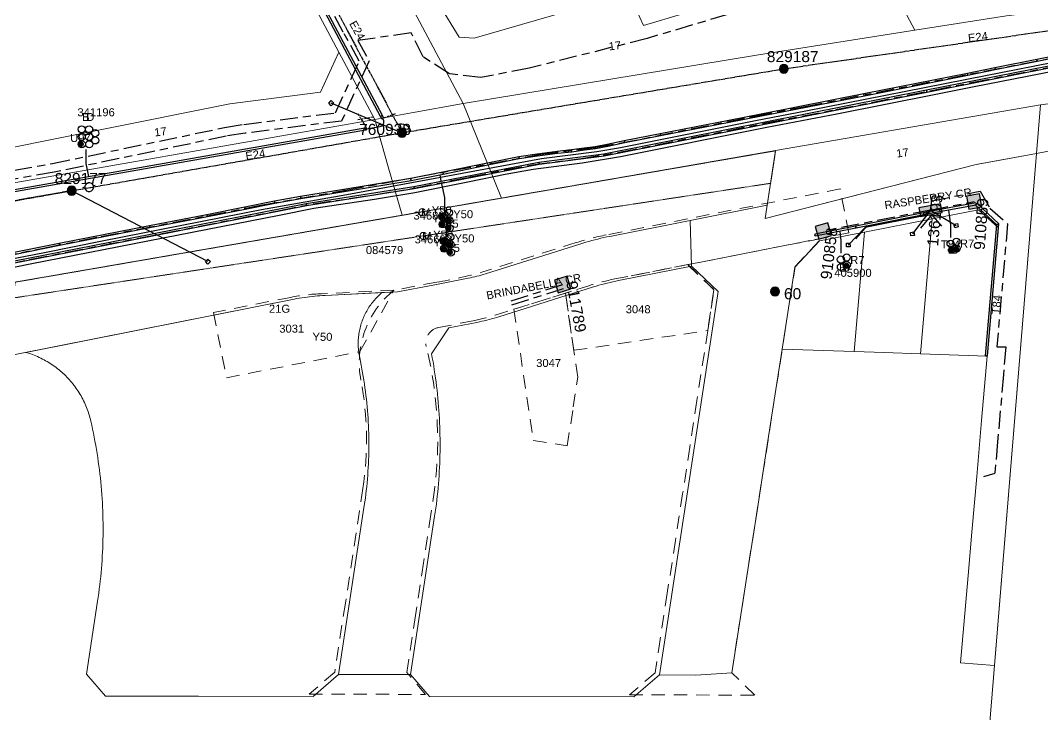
# Model space of a CAD drawing. Header units: metres. Extents: x 303173 to 305738, y 6269065 to 6269981.
# Drawn here: x 303778.2 to 304008.1, y 6269227.8 to 6269384 of the extents above; entities that cross this region are included whole.
import ezdxf
from ezdxf.enums import TextEntityAlignment as Align

# ---------------------------------------------------------------- set-up
doc = ezdxf.new("R2010")
doc.units = ezdxf.units.M
for name, pattern in [('Cable Exist OH', [1, 1, 0]), ('Cable Exist UG', [8.2, 4, -1.2, 1.8, -1.2]), ('Dash', [5, 3, -2]), ('DASHED', [0.75, 0.5, -0.25]), ('HIDDEN', [0.375, 0.25, -0.125]), ('HIDDEN2', [0.1875, 0.125, -0.0625])]:
    doc.linetypes.add(name, pattern=pattern)
for name, color, linetype, lineweight, transparency in [('Cadastre Developer_SP_EXT', 7, 'Continuous', 5, 0.7), ('Cadastre Land Parcels_SP_EXT', 7, 'Continuous', 5, 0.7), ('Cadastre Other Property_SP_EXT', 7, 'HIDDEN', 5, 0.7), ('Cadastre Roads_SP_EXT', 7, 'Continuous', 5, 0.7)]:
    doc.layers.add(name, color=color, linetype=linetype, lineweight=lineweight, transparency=transparency)
for name, color, linetype in [('Duct_SP_EXT', 7, 'Continuous'), ('Equip_SP_LV_EXT', 7, 'Continuous'), ('Mains_HV_EXT', 7, 'Continuous'), ('Mains_LV_EXT', 7, 'Continuous'), ('Mains_LV_SL_EXT', 7, 'Continuous'), ('Mains_SL_EXT', 7, 'Continuous'), ('Mains_TR_EXT', 7, 'Continuous'), ('Services_SP_EXT', 7, 'Continuous'), ('SupportsOH_SP_TR_HV_LV_SL_EXT', 7, 'Continuous'), ('SupportsUG_SP_LV_EXT', 7, 'Continuous'), ('SupportsUG_SP_LV_SL_EXT', 7, 'Continuous'), ('Trench_SP_EXT', 7, 'Continuous')]:
    doc.layers.add(name, color=color, linetype=linetype)
doc.layers.add('Features_HIDE', color=7, linetype='Continuous', plot=False)
doc.layers.add('UNKNOWN_FEATURES', color=7, linetype='DASHED', plot=False)
doc.styles.add('COLUMN_LABEL', font='arial.ttf')
doc.styles.add('iecARIAL', font='arial.ttf', dxfattribs={"height": 2})
doc.styles.add('POLE_LABEL', font='arial.ttf')
doc.styles.get("Standard").update_dxf_attribs({"font": 'arial.ttf'})
doc.linetypes.add('Cable P UG', pattern='A,6,-0.5,["P",Standard,S=1.7,R=0,X=0.5,Y=-1],-2.9', length=9.4)

# ---------------------------------------------------------------- blocks, each defined once
blk = doc.blocks.new('COLUMN_EXT')
blk.add_hatch(color=256).paths.add_polyline_path([(-1.49, 1.48), (-1.49, -1.49), (1.48, -1.49), (1.48, 1.48)])
blk.add_lwpolyline([(-1.49, -1.49), (1.48, -1.49), (1.48, 1.48), (-1.49, 1.48)], close=True)
for tag, height, style, flags, p in [('ASSET_NUM', 2.5, 'COLUMN_LABEL', 8, (2, 2)), ('STRUCTURE_PLANT_NUMBER', 0.2, 'POLE_LABEL', 9, (1.81, 0.03)), ('STREET_CODE', 0.2, 'COLUMN_LABEL', 9, (1.81, -0.2))]:
    blk.add_attdef(tag, text='', height=height, dxfattribs=dict(style=style, flags=flags)).set_placement(p, align=Align.MIDDLE_LEFT)
at = {"flags": 1}
blk.add_attdef('Z', (1.81, -2.35), '', height=0.2, dxfattribs=at)
at = {"flags": 9}
for tag, p in [('COLUMN_TYPE', (1.81, -0.4)), ('OWNED_BY', (1.81, -0.6)), ('STATE', (1.81, -0.8)), ('USAGE', (1.81, -1)), ('STREETNAME', (1.81, -1.6)), ('SUBURB', (1.81, -1.8)), ('LEGEND', (1.81, -1.2)), ('LOCATION', (1.81, -1.4)), ('NOTES', (1.81, -2))]:
    blk.add_attdef(tag, text='', height=0.2, dxfattribs=at).set_placement(p, align=Align.MIDDLE_LEFT)
blk = doc.blocks.new('PILLAR_EXT')
blk.add_hatch(color=256).paths.add_polyline_path([(-2.475, 0.99), (-2.475, -0.99), (2.475, -0.99), (2.475, 0.99)])
blk.add_lwpolyline([(-2.475, -0.99), (2.475, -0.99), (2.475, 0.99), (-2.475, 0.99)], close=True)
at = {"style": 'iecARIAL', "flags": 8}
blk.add_attdef('ASSET_NUM', (1.5, 3.5), '', height=2.5, dxfattribs=at)
for tag, p, flags in [('OWNED_BY', (0, -0.2), 9), ('STATE', (0, -0.4), 9), ('SUPPORT_TYPE', (0, -0.6), 9), ('STREETNAME', (0, -1.8), 9), ('SUBURB', (0, -2), 1), ('USAGE', (0, -0.8), 9), ('LEGEND', (0, -1), 9), ('LOCATION', (0, -1.2), 9), ('NOTES', (0, -1.4), 9), ('PARENT', (0, -1.6), 9)]:
    blk.add_attdef(tag, p, '', height=0.2, dxfattribs=dict(flags=flags))
blk = doc.blocks.new('DUCT_EXT')
blk.add_circle((0, 0.8), 0.8)
at = {"flags": 1}
blk.add_attdef('Z', (0, 0), '', height=0.2, dxfattribs=at)
at = {"flags": 9}
for tag, p in [('DUCT_CODE', (0, 0)), ('XSECT_TYPE', (0, -0.2)), ('STATE', (0, -0.6)), ('FB_REFERENCE', (0, -0.4)), ('NOTES', (0, -0.8))]:
    blk.add_attdef(tag, text='', height=0.2, dxfattribs=at).set_placement(p, align=Align.MIDDLE_LEFT)
blk = doc.blocks.new('LV_OH_LINKS_OPEN_EXT')
for p, q in [((-0.17, 4.97), (-0.17, 5.46)), ((0.17, 4.97), (0.17, 5.46)), ((-0.17, 3), (-0.17, 2.5)), ((0.17, 3), (0.17, 2.5))]:
    blk.add_line(p, q)
blk.add_lwpolyline([(0, 2.99, 1), (0, 4.98, 1)], format="xyb", close=True)
at = {"flags": 9}
for tag, p in [('ACTUAL_STATUS', (0, 0)), ('CONSTRUCTED_VOLTAGE', (0, -0.2)), ('OPERATING_VOLTAGE', (0, -0.6)), ('ORIENTATION', (0, -0.8)), ('OWNED_BY', (0, -1)), ('STATE', (0, -1.2)), ('SWITCH_TYPE', (0, -1.4)), ('NO_PHASES', (0, -0.4)), ('USAGE', (0, -1.6)), ('LEGEND', (0, -1.8)), ('NOTES', (0, -2))]:
    blk.add_attdef(tag, text='', height=0.2, dxfattribs=at).set_placement(p, align=Align.MIDDLE_LEFT)
at = {"flags": 1}
blk.add_attdef('Z', (0, 0), '', height=0.2, dxfattribs=at)
blk = doc.blocks.new('CCP_EXT')
at = {"flags": 9}
blk.add_attdef('NOTES', text='', height=0.2, dxfattribs=at).set_placement((0, -2), align=Align.MIDDLE_LEFT)
blk.add_wipeout([(0, 0.57), (0.57, 0), (0, -0.57), (-0.57, 0)])
blk.add_lwpolyline([(-0.57, 0), (0, 0.57), (0.57, 0), (0, -0.57), (-0.57, 0)])
at = {"flags": 1}
blk.add_attdef('Z', (0, 0), '', height=0.2, dxfattribs=at)
at = {"flags": 9}
for tag, p in [('CCP_TYPE', (0, 0)), ('CONSTRUCTED_VOLTAGE', (0, -0.2)), ('OPERATING_VOLTAGE', (0, -0.6)), ('ORIENTATION', (0, -0.8)), ('OWNED_BY', (0, -1)), ('STATE', (0, -1.8)), ('NO_PHASES', (0, -0.4)), ('USAGE', (0, -1.2)), ('LEGEND', (0, -1.4)), ('LIFE_SUPPORT', (0, -1.6))]:
    blk.add_attdef(tag, text='', height=0.2, dxfattribs=at).set_placement(p, align=Align.MIDDLE_LEFT)
blk = doc.blocks.new('CABLE_LARGE_EXT')
h = blk.add_hatch(color=256)
edge = h.paths.add_edge_path()
edge.add_arc((0, 0.55), 0.55, 0, 360)
blk.add_circle((0, 0.55), 0.55)
at = {"flags": 1}
blk.add_attdef('Z', (0, 0), '', height=0.2, dxfattribs=at)
at = {"flags": 9}
for tag, p in [('COND_CODE', (0, 0)), ('STATE', (0, -0.4)), ('XSECT_SIZE', (0, -0.6)), ('FB_REFERENCE', (0, -0.2)), ('NOTES', (0, -0.8))]:
    blk.add_attdef(tag, text='', height=0.2, dxfattribs=at).set_placement(p, align=Align.MIDDLE_LEFT)
blk = doc.blocks.new('POLE_EXT')
blk.add_hatch(color=256).paths.add_polyline_path([(-1, 0, 1), (1, 0, 1)])
blk.add_lwpolyline([(-1, 0, 1), (1, 0, 1)], format="xyb", close=True)
for tag, height, flags, p in [('pNumber', 2.5, 8, (-17.84, 2.07)), ('OWNED_BY', 0.2, 9, (1.35, -0.4)), ('SPECIAL_USE', 0.2, 9, (1.35, -0.8)), ('STATE', 0.2, 9, (1.35, -1)), ('cLV', 0.2, 9, (1.35, -1.4)), ('hDepth', 0.2, 9, (1.35, -1.6)), ('hDia', 0.2, 9, (1.35, -1.8)), ('cHV', 0.2, 9, (1.35, -2)), ('PARENT', 0.2, 9, (1.35, -0.6)), ('USAGE', 0.2, 9, (1.35, -1.2)), ('LBRACKET', 0.2, 9, (1.35, -2.2)), ('LExisting', 0.2, 9, (1.35, -2.4)), ('cLinedev', 0.2, 9, (1.35, -3.4)), ('pExisting', 0.2, 9, (1.35, -3.8)), ('pFooting', 0.2, 9, (1.35, -4.4)), ('pNew', 0.2, 9, (1.35, -4.6)), ('LANTNUMBER', 0.2, 9, (1.35, -2.6)), ('LOther', 0.2, 9, (1.35, -2.8)), ('LRemove', 0.2, 9, (1.35, -3)), ('LEGEND', 0.2, 9, (1.35, -3.2)), ('LOCATION', 0.2, 9, (1.35, -3.6)), ('PFNUMBER', 0.2, 9, (1.35, -4)), ('NEWPFNUMBER', 0.2, 9, (1.35, -4.2)), ('pRelocate', 0.2, 9, (1.35, -5)), ('pRemove', 0.2, 9, (1.35, -5.2)), ('pReplace', 0.2, 9, (1.35, -5.4)), ('pStay', 0.2, 9, (1.35, -5.6)), ('pType', 0.2, 9, (1.35, -5.8)), ('cspan', 0.2, 9, (1.35, -6)), ('STREETNAME', 0.2, 9, (1.35, -6.2)), ('SUBURB', 0.2, 9, (1.35, -6.4)), ('NOTES', 0.2, 9, (1.35, -6.6)), ('MAINTAINED_BY', 0.2, 9, (1.36, -6.81)), ('OPERATED_BY', 0.2, 9, (1.36, -7.01))]:
    blk.add_attdef(tag, text='', height=height, dxfattribs=dict(flags=flags)).set_placement(p, align=Align.MIDDLE_LEFT)
at = {"style": 'POLE_LABEL'}
for tag, height, flags, p in [('ASSET_NUM', 2.5, 8, (2, 2)), ('STRUCTURE_PLANT_NUMBER', 0.2, 9, (1.35, 0.03)), ('STREET_CODE', 0.2, 9, (1.35, -0.2))]:
    blk.add_attdef(tag, text='', height=height, dxfattribs=dict(at, flags=flags)).set_placement(p, align=Align.MIDDLE_LEFT)
at = {"flags": 1}
blk.add_attdef('Z', (1.35, -7.33), '', height=0.2, dxfattribs=at)

msp = doc.modelspace()

# ---------------------------------------------------------------- linework, layer by layer
at = {"layer": 'Cadastre Developer_SP_EXT', "linetype": 'Dash'}
for points in [[(303952.42, 6269328.59), (303958.35, 6269334.92), (303928.26, 6269329.03), (303934.17, 6269323.37), (303932.76, 6269314.21), (303930.34, 6269298.43), (303928.72, 6269287.96), (303927.11, 6269277.48), (303925.5, 6269267), (303923.67, 6269255.14), (303922.06, 6269244.67), (303920.91, 6269237.18), (303915.15, 6269232.25), (303943.35, 6269232.19), (303938.18, 6269237.24), (303952.42, 6269328.59)], [(303900.75, 6269322.64), (303889.16, 6269319), (303893.52, 6269289.47), (303901.18, 6269288.3), (303902.51, 6269297.02), (303903.54, 6269303.75), (303900.75, 6269322.64)]]:
    msp.add_lwpolyline(points, close=True, dxfattribs=at)
for points in [[(303934.17, 6269323.37), (303928.26, 6269329.03), (303911.88, 6269325.8), (303911.88, 6269325.8, 0.027376), (303906.22, 6269324.35), (303906.22, 6269324.35), (303900.75, 6269322.64), (303902.65, 6269309.76), (303932.76, 6269314.21)], [(303862.19, 6269323.28), (303845.92, 6269322.49), (303845.92, 6269322.49, 0.039357), (303838.98, 6269321.67), (303838.98, 6269321.67), (303821.6, 6269318.24), (303824.5, 6269303.56), (303854.53, 6269309.48)]]:
    msp.add_lwpolyline(points, format="xyb", close=True, dxfattribs=at)
at = {"layer": 'Cadastre Land Parcels_SP_EXT', "linetype": 'Continuous'}
for points in [[(303972.25, 6269395.22), (303969.21, 6269400.96), (303941.51, 6269453.4), (303884.7, 6269560.94), (303797.87, 6269515.45), (303838.04, 6269439.92), (303842.97, 6269430.64), (303851.81, 6269428.6), (303865.26, 6269406.26), (303868, 6269394.7), (303876.85, 6269380.18), (303880.25, 6269379.96), (303915.02, 6269390.13), (303918.33, 6269382.81), (303936.49, 6269388.2), (303972.25, 6269395.22)], [(303825.3, 6269365.23), (303845.66, 6269367.8), (303849.8, 6269376.82), (303757.69, 6269549.63), (303676.48, 6269506.69), (303707.41, 6269448.86), (303755.37, 6269359.17), (303760.47, 6269359.63), (303765.77, 6269353.25), (303825.3, 6269365.23)], [(303999.99, 6269385.01), (304067.38, 6269393.58), (304046.86, 6269432.16), (304035.87, 6269425.97), (304002.4, 6269420.24), (303981.16, 6269404.18), (303969.21, 6269400.96), (303972.25, 6269395.22), (303979.36, 6269381.76), (303999.99, 6269385.01)], [(303876.85, 6269380.18), (303868, 6269394.7), (303865.26, 6269406.26), (303851.81, 6269428.6), (303842.97, 6269430.64), (303877.72, 6269365.3), (303943.75, 6269376.17), (303979.36, 6269381.76), (303972.25, 6269395.22), (303936.49, 6269388.2), (303918.33, 6269382.81), (303915.02, 6269390.13), (303880.25, 6269379.96), (303876.85, 6269380.18)], [(303857.87, 6269361.68), (303849.8, 6269376.82), (303845.66, 6269367.8), (303825.3, 6269365.23), (303765.77, 6269353.25), (303760.47, 6269359.63), (303755.37, 6269359.17), (303760.08, 6269350.37), (303762.95, 6269345.01), (303857.87, 6269361.68)], [(304016.75, 6269356.61), (304036.22, 6269360.14), (304058.53, 6269361.54), (304067.4, 6269363.79), (304067.41, 6269365.79), (304067.47, 6269372.76), (304007.58, 6269364.98), (304006.7, 6269354.05), (304010.97, 6269354.85), (304011.3, 6269352.38), (304017.16, 6269353.64), (304016.75, 6269356.61)], [(303993.18, 6269351.53), (304006.7, 6269354.05), (304007.58, 6269364.98), (303948.03, 6269354.67), (303945.72, 6269339.44), (303993.18, 6269351.53)], [(304067.4, 6269363.79), (304058.53, 6269361.54), (304036.22, 6269360.14), (304016.75, 6269356.61), (304017.16, 6269353.64), (304011.3, 6269352.38), (304010.97, 6269354.85), (304006.7, 6269354.05), (303983.53, 6269071.67), (304064.02, 6269081.76), (304067.4, 6269363.79)], [(303998.12, 6269337.37), (303993.66, 6269341.38), (303983.26, 6269339.34), (303980.64, 6269308.94), (303995.61, 6269308.41), (303998.12, 6269337.37)], [(303983.26, 6269339.34), (303967.99, 6269336.34), (303965.68, 6269309.47), (303972.43, 6269309.23), (303980.64, 6269308.94), (303983.26, 6269339.34)], [(303967.99, 6269336.34), (303957.9, 6269334.36), (303952.37, 6269328.49), (303949.51, 6269310.04), (303965.68, 6269309.47), (303967.99, 6269336.34)], [(303921.9, 6269236.75), (303935.1, 6269322.99), (303929.11, 6269328.71), (303912.72, 6269325.47), (303912.09, 6269325.34), (303911.45, 6269325.2), (303910.82, 6269325.05), (303910.18, 6269324.9), (303909.55, 6269324.74), (303908.92, 6269324.57), (303908.3, 6269324.39), (303907.67, 6269324.21), (303907.05, 6269324.02), (303885.79, 6269317.32), (303885.25, 6269317.15), (303884.7, 6269316.99), (303884.15, 6269316.83), (303883.61, 6269316.69), (303883.05, 6269316.55), (303882.5, 6269316.41), (303881.95, 6269316.28), (303881.39, 6269316.16), (303880.84, 6269316.05), (303874.5, 6269314.79), (303870.64, 6269308.96), (303870.8, 6269308.06), (303870.97, 6269307.16), (303871.12, 6269306.25), (303871.26, 6269305.35), (303871.4, 6269304.44), (303871.53, 6269303.53), (303871.66, 6269302.62), (303871.77, 6269301.71), (303871.88, 6269300.79), (303871.98, 6269299.88), (303872.07, 6269298.97), (303872.15, 6269298.05), (303872.23, 6269297.14), (303872.3, 6269296.22), (303872.36, 6269295.31), (303872.41, 6269294.39), (303872.45, 6269293.47), (303872.49, 6269292.56), (303872.52, 6269291.64), (303872.54, 6269290.72), (303872.56, 6269289.8), (303872.56, 6269288.88), (303872.56, 6269287.97), (303872.55, 6269287.05), (303872.53, 6269286.13), (303872.51, 6269285.21), (303872.47, 6269284.29), (303872.43, 6269283.38), (303872.39, 6269282.46), (303872.33, 6269281.54), (303872.26, 6269280.63), (303872.19, 6269279.71), (303872.11, 6269278.8), (303872.03, 6269277.88), (303871.93, 6269276.97), (303871.83, 6269276.06), (303871.72, 6269275.15), (303871.6, 6269274.24), (303871.47, 6269273.32), (303871.34, 6269272.42), (303865.94, 6269236.83), (303870.19, 6269231.87), (303916.13, 6269231.81), (303921.9, 6269236.75)], [(303849.74, 6269236.85), (303855.5, 6269274.83), (303855.63, 6269275.68), (303855.75, 6269276.53), (303855.85, 6269277.38), (303855.95, 6269278.23), (303856.05, 6269279.08), (303856.13, 6269279.93), (303856.21, 6269280.79), (303856.28, 6269281.64), (303856.34, 6269282.5), (303856.4, 6269283.36), (303856.44, 6269284.21), (303856.48, 6269285.07), (303856.51, 6269285.93), (303856.53, 6269286.78), (303856.54, 6269287.64), (303856.55, 6269288.5), (303856.55, 6269289.36), (303856.53, 6269290.21), (303856.52, 6269291.07), (303856.49, 6269291.93), (303856.46, 6269292.79), (303856.41, 6269293.64), (303856.36, 6269294.5), (303856.3, 6269295.35), (303856.24, 6269296.21), (303856.16, 6269297.06), (303856.08, 6269297.92), (303855.99, 6269298.77), (303855.89, 6269299.62), (303855.79, 6269300.47), (303855.67, 6269301.32), (303855.55, 6269302.17), (303855.42, 6269303.02), (303855.28, 6269303.86), (303855.14, 6269304.71), (303854.98, 6269305.55), (303854.82, 6269306.4), (303854.65, 6269307.24), (303854.48, 6269308.08), (303854.41, 6269308.41), (303854.35, 6269308.74), (303854.29, 6269309.08), (303854.25, 6269309.41), (303854.21, 6269309.75), (303854.18, 6269310.09), (303854.16, 6269310.43), (303854.14, 6269310.77), (303854.14, 6269311.1), (303854.14, 6269311.44), (303854.14, 6269311.78), (303854.16, 6269312.12), (303854.18, 6269312.46), (303854.21, 6269312.8), (303854.25, 6269313.13), (303854.3, 6269313.47), (303854.35, 6269313.81), (303854.42, 6269314.14), (303854.49, 6269314.47), (303854.56, 6269314.8), (303854.65, 6269315.13), (303854.74, 6269315.46), (303854.84, 6269315.78), (303854.94, 6269316.1), (303855.05, 6269316.42), (303855.18, 6269316.74), (303855.3, 6269317.05), (303855.44, 6269317.37), (303855.58, 6269317.67), (303855.73, 6269317.98), (303855.88, 6269318.28), (303856.05, 6269318.58), (303856.22, 6269318.87), (303856.39, 6269319.16), (303856.57, 6269319.45), (303856.76, 6269319.73), (303856.96, 6269320.01), (303857.16, 6269320.28), (303857.37, 6269320.55), (303857.58, 6269320.81), (303857.8, 6269321.07), (303858.02, 6269321.33), (303858.26, 6269321.57), (303858.49, 6269321.82), (303858.73, 6269322.05), (303858.98, 6269322.29), (303859.23, 6269322.51), (303859.49, 6269322.73), (303846.69, 6269322.09), (303846.11, 6269322.07), (303845.53, 6269322.03), (303844.95, 6269321.99), (303844.36, 6269321.94), (303843.78, 6269321.89), (303843.2, 6269321.82), (303842.63, 6269321.75), (303842.05, 6269321.67), (303841.47, 6269321.58), (303840.9, 6269321.49), (303840.32, 6269321.38), (303839.75, 6269321.27), (303779.35, 6269309.3), (303779.74, 6269309.18), (303780.13, 6269309.06), (303780.51, 6269308.93), (303780.9, 6269308.79), (303781.28, 6269308.64), (303781.65, 6269308.49), (303782.02, 6269308.33), (303782.39, 6269308.16), (303782.76, 6269307.98), (303783.12, 6269307.8), (303783.48, 6269307.61), (303783.84, 6269307.42), (303784.19, 6269307.22), (303784.54, 6269307.01), (303784.88, 6269306.79), (303785.22, 6269306.57), (303785.56, 6269306.34), (303785.89, 6269306.1), (303786.22, 6269305.86), (303786.54, 6269305.61), (303786.85, 6269305.36), (303787.16, 6269305.1), (303787.47, 6269304.83), (303787.77, 6269304.56), (303788.07, 6269304.28), (303788.36, 6269303.99), (303788.64, 6269303.7), (303788.92, 6269303.41), (303789.2, 6269303.11), (303789.46, 6269302.8), (303789.72, 6269302.49), (303789.98, 6269302.18), (303790.23, 6269301.86), (303790.47, 6269301.53), (303790.71, 6269301.2), (303790.94, 6269300.87), (303791.16, 6269300.53), (303791.38, 6269300.18), (303791.59, 6269299.84), (303791.79, 6269299.48), (303791.99, 6269299.13), (303792.18, 6269298.77), (303792.36, 6269298.41), (303792.54, 6269298.04), (303792.71, 6269297.67), (303792.87, 6269297.3), (303793.02, 6269296.92), (303793.17, 6269296.54), (303793.31, 6269296.16), (303793.44, 6269295.78), (303793.56, 6269295.39), (303793.68, 6269295), (303793.79, 6269294.61), (303793.89, 6269294.22), (303793.99, 6269293.82), (303794.19, 6269292.92), (303794.39, 6269292.01), (303794.58, 6269291.11), (303794.76, 6269290.2), (303794.93, 6269289.29), (303795.1, 6269288.37), (303795.25, 6269287.46), (303795.4, 6269286.55), (303795.55, 6269285.63), (303795.68, 6269284.71), (303795.81, 6269283.8), (303795.92, 6269282.88), (303796.03, 6269281.96), (303796.14, 6269281.04), (303796.23, 6269280.11), (303796.32, 6269279.19), (303796.4, 6269278.27), (303796.47, 6269277.34), (303796.53, 6269276.42), (303796.59, 6269275.49), (303796.63, 6269274.57), (303796.67, 6269273.64), (303796.7, 6269272.72), (303796.73, 6269271.79), (303796.74, 6269270.86), (303796.75, 6269269.94), (303796.75, 6269269.01), (303796.74, 6269268.08), (303796.72, 6269267.16), (303796.7, 6269266.23), (303796.67, 6269265.3), (303796.63, 6269264.38), (303796.58, 6269263.45), (303796.52, 6269262.53), (303796.46, 6269261.6), (303796.39, 6269260.68), (303796.31, 6269259.75), (303796.22, 6269258.83), (303796.12, 6269257.91), (303796.02, 6269256.99), (303795.91, 6269256.07), (303795.79, 6269255.15), (303795.66, 6269254.23), (303795.53, 6269253.32), (303793.04, 6269236.92), (303797.29, 6269231.97), (303818.22, 6269231.94), (303843.98, 6269231.9), (303849.74, 6269236.85)]]:
    msp.add_lwpolyline(points, close=True, dxfattribs=at)
msp.add_lwpolyline([(303696.78, 6269292.92), (303839.75, 6269321.27), (303840.32, 6269321.38), (303840.9, 6269321.49), (303841.47, 6269321.58), (303842.05, 6269321.67), (303842.63, 6269321.75), (303843.2, 6269321.82), (303843.78, 6269321.89), (303844.36, 6269321.94), (303844.95, 6269321.99), (303845.53, 6269322.03), (303846.11, 6269322.07), (303846.69, 6269322.09), (303862.98, 6269322.91), (303871.03, 6269324.42), (303878.88, 6269325.97), (303879.37, 6269326.07), (303879.86, 6269326.18), (303880.35, 6269326.29), (303880.83, 6269326.41), (303881.32, 6269326.54), (303881.8, 6269326.68), (303882.28, 6269326.82), (303882.76, 6269326.96), (303904.03, 6269333.66), (303904.69, 6269333.87), (303905.36, 6269334.07), (303906.03, 6269334.26), (303906.7, 6269334.44), (303907.37, 6269334.62), (303908.05, 6269334.79), (303908.72, 6269334.95), (303909.4, 6269335.1), (303910.08, 6269335.25), (303910.76, 6269335.39), (303946.17, 6269342.4), (303948.03, 6269354.67), (303886.34, 6269344.01), (303864.03, 6269340.15), (303776.98, 6269325.11)], dxfattribs=at)
at = {"layer": 'Cadastre Roads_SP_EXT', "linetype": 'Continuous'}
for points in [[(303948.03, 6269354.67), (304007.58, 6269364.98), (304067.47, 6269372.76), (304128.89, 6269380.72), (304182.19, 6269387.62), (304178.04, 6269397.08), (304173.63, 6269407.13), (304067.38, 6269393.58), (303999.99, 6269385.01), (303979.36, 6269381.76), (303943.75, 6269376.17), (303877.72, 6269365.3), (303881.92, 6269354.94), (303886.34, 6269344.01), (303948.03, 6269354.67)], [(303871.34, 6269272.42), (303871.47, 6269273.32), (303871.6, 6269274.24), (303871.72, 6269275.15), (303871.83, 6269276.06), (303871.93, 6269276.97), (303872.03, 6269277.88), (303872.11, 6269278.8), (303872.19, 6269279.71), (303872.26, 6269280.63), (303872.33, 6269281.54), (303872.39, 6269282.46), (303872.43, 6269283.38), (303872.47, 6269284.29), (303872.51, 6269285.21), (303872.53, 6269286.13), (303872.55, 6269287.05), (303872.56, 6269287.97), (303872.56, 6269288.88), (303872.56, 6269289.8), (303872.54, 6269290.72), (303872.52, 6269291.64), (303872.49, 6269292.56), (303872.45, 6269293.47), (303872.41, 6269294.39), (303872.36, 6269295.31), (303872.3, 6269296.22), (303872.23, 6269297.14), (303872.15, 6269298.05), (303872.07, 6269298.97), (303871.98, 6269299.88), (303871.88, 6269300.79), (303871.77, 6269301.71), (303871.66, 6269302.62), (303871.53, 6269303.53), (303871.4, 6269304.44), (303871.26, 6269305.35), (303871.12, 6269306.25), (303870.97, 6269307.16), (303870.8, 6269308.06), (303870.64, 6269308.96), (303874.5, 6269314.79), (303880.84, 6269316.05), (303881.39, 6269316.16), (303881.95, 6269316.28), (303882.5, 6269316.41), (303883.05, 6269316.55), (303883.61, 6269316.69), (303884.15, 6269316.83), (303884.7, 6269316.99), (303885.25, 6269317.15), (303885.79, 6269317.32), (303907.05, 6269324.02), (303907.67, 6269324.21), (303908.3, 6269324.39), (303908.92, 6269324.57), (303909.55, 6269324.74), (303910.18, 6269324.9), (303910.82, 6269325.05), (303911.45, 6269325.2), (303912.09, 6269325.34), (303912.72, 6269325.47), (303929.11, 6269328.71), (303928.81, 6269338.96), (303910.76, 6269335.39), (303910.08, 6269335.25), (303909.4, 6269335.1), (303908.72, 6269334.95), (303908.05, 6269334.79), (303907.37, 6269334.62), (303906.7, 6269334.44), (303906.03, 6269334.26), (303905.36, 6269334.07), (303904.69, 6269333.87), (303904.03, 6269333.66), (303882.76, 6269326.96), (303882.28, 6269326.82), (303881.8, 6269326.68), (303881.32, 6269326.54), (303880.83, 6269326.41), (303880.35, 6269326.29), (303879.86, 6269326.18), (303879.37, 6269326.07), (303878.88, 6269325.97), (303871.03, 6269324.42), (303862.98, 6269322.91), (303859.49, 6269322.73), (303859.23, 6269322.51), (303858.98, 6269322.29), (303858.73, 6269322.05), (303858.49, 6269321.82), (303858.26, 6269321.57), (303858.02, 6269321.33), (303857.8, 6269321.07), (303857.58, 6269320.81), (303857.37, 6269320.55), (303857.16, 6269320.28), (303856.96, 6269320.01), (303856.76, 6269319.73), (303856.57, 6269319.45), (303856.39, 6269319.16), (303856.22, 6269318.87), (303856.05, 6269318.58), (303855.88, 6269318.28), (303855.73, 6269317.98), (303855.58, 6269317.67), (303855.44, 6269317.37), (303855.3, 6269317.05), (303855.18, 6269316.74), (303855.05, 6269316.42), (303854.94, 6269316.1), (303854.84, 6269315.78), (303854.74, 6269315.46), (303854.65, 6269315.13), (303854.56, 6269314.8), (303854.49, 6269314.47), (303854.42, 6269314.14), (303854.35, 6269313.81), (303854.3, 6269313.47), (303854.25, 6269313.13), (303854.21, 6269312.8), (303854.18, 6269312.46), (303854.16, 6269312.12), (303854.14, 6269311.78), (303854.14, 6269311.44), (303854.14, 6269311.1), (303854.14, 6269310.77), (303854.16, 6269310.43), (303854.18, 6269310.09), (303854.21, 6269309.75), (303854.25, 6269309.41), (303854.29, 6269309.08), (303854.35, 6269308.74), (303854.41, 6269308.41), (303854.48, 6269308.08), (303854.65, 6269307.24), (303854.82, 6269306.4), (303854.98, 6269305.55), (303855.14, 6269304.71), (303855.28, 6269303.86), (303855.42, 6269303.02), (303855.55, 6269302.17), (303855.67, 6269301.32), (303855.79, 6269300.47), (303855.89, 6269299.62), (303855.99, 6269298.77), (303856.08, 6269297.92), (303856.16, 6269297.06), (303856.24, 6269296.21), (303856.3, 6269295.35), (303856.36, 6269294.5), (303856.41, 6269293.64), (303856.46, 6269292.79), (303856.49, 6269291.93), (303856.52, 6269291.07), (303856.53, 6269290.21), (303856.55, 6269289.36), (303856.55, 6269288.5), (303856.54, 6269287.64), (303856.53, 6269286.78), (303856.51, 6269285.93), (303856.48, 6269285.07), (303856.44, 6269284.21), (303856.4, 6269283.36), (303856.34, 6269282.5), (303856.28, 6269281.64), (303856.21, 6269280.79), (303856.13, 6269279.93), (303856.05, 6269279.08), (303855.95, 6269278.23), (303855.85, 6269277.38), (303855.75, 6269276.53), (303855.63, 6269275.68), (303855.5, 6269274.83), (303849.74, 6269236.85), (303865.94, 6269236.83), (303871.34, 6269272.42)]]:
    msp.add_lwpolyline(points, close=True, dxfattribs=at)
at = {"layer": 'Duct_SP_EXT'}
for p, q in [((304017.68, 6269377.33), (304006.77, 6269375.2)), ((304017.77, 6269376.86), (304006.86, 6269374.73)), ((304014.31, 6269374.67), (303981.97, 6269368.26)), ((304006.77, 6269375.2), (303997.34, 6269373.29)), ((304006.86, 6269374.73), (303997.44, 6269372.82)), ((304006.77, 6269375.2), (304006.81, 6269374.97)), ((304006.86, 6269374.73), (304006.81, 6269374.97)), ((303991.18, 6269372.05), (303968.28, 6269367.51)), ((304014.4, 6269374.2), (303982.06, 6269367.79)), ((303997.34, 6269373.29), (303991.18, 6269372.05)), ((303991.18, 6269372.05), (303991.22, 6269371.81)), ((303997.44, 6269372.82), (303991.27, 6269371.58)), ((303997.34, 6269373.29), (303997.39, 6269373.05)), ((303997.44, 6269372.82), (303997.39, 6269373.05)), ((303991.27, 6269371.58), (303968.37, 6269367.04)), ((303991.27, 6269371.58), (303991.22, 6269371.81)), ((303981.97, 6269368.26), (303909.39, 6269353.91)), ((303982.06, 6269367.79), (303909.47, 6269353.44)), ((303968.28, 6269367.51), (303944.75, 6269362.91)), ((303968.28, 6269367.51), (303968.32, 6269367.28)), ((303981.97, 6269368.26), (303982.01, 6269368.02)), ((303982.06, 6269367.79), (303982.01, 6269368.02)), ((303968.37, 6269367.04), (303944.85, 6269362.44)), ((303968.37, 6269367.04), (303968.32, 6269367.28)), ((303944.75, 6269362.91), (303937.53, 6269361.49)), ((303944.75, 6269362.91), (303944.8, 6269362.67)), ((303859.16, 6269362.38), (303859.37, 6269362.48)), ((303859.16, 6269362.37), (303859.37, 6269362.48)), ((303859.42, 6269361.84), (303859.16, 6269362.38)), ((303859.16, 6269362.38), (303859.16, 6269362.37)), ((303859.59, 6269362.59), (303859.37, 6269362.48)), ((303859.59, 6269362.59), (303859.37, 6269362.48)), ((303859.42, 6269361.84), (303859.64, 6269361.94)), ((303859.85, 6269362.05), (303859.59, 6269362.59)), ((303859.59, 6269362.59), (303859.59, 6269362.59)), ((303859.85, 6269362.05), (303859.64, 6269361.94)), ((303937.53, 6269361.49), (303922.08, 6269358.45)), ((303937.62, 6269361.02), (303922.17, 6269357.97)), ((303937.53, 6269361.49), (303937.57, 6269361.26)), ((303937.62, 6269361.02), (303937.57, 6269361.26)), ((303944.85, 6269362.44), (303937.62, 6269361.02)), ((303944.85, 6269362.44), (303944.8, 6269362.67)), ((303763.2, 6269343.57), (303855.66, 6269359.81)), ((303763.28, 6269343.1), (303855.75, 6269359.34)), ((303855.66, 6269359.81), (303855.91, 6269359.86)), ((303855.66, 6269359.81), (303855.71, 6269359.58)), ((303855.75, 6269359.34), (303855.71, 6269359.58)), ((303855.75, 6269359.34), (303856, 6269359.39)), ((303855.91, 6269359.86), (303855.95, 6269359.63)), ((303856, 6269359.39), (303855.95, 6269359.63)), ((303922.08, 6269358.45), (303914, 6269356.89)), ((303922.08, 6269358.45), (303922.13, 6269358.21)), ((303922.17, 6269357.97), (303922.13, 6269358.21)), ((303910.18, 6269356.04), (303907.43, 6269355.54)), ((303914, 6269356.89), (303910.18, 6269356.04)), ((303910.18, 6269356.04), (303910.22, 6269355.8)), ((303914.1, 6269356.42), (303910.27, 6269355.57)), ((303914, 6269356.89), (303914.05, 6269356.65)), ((303914.1, 6269356.42), (303914.05, 6269356.65)), ((303922.17, 6269357.97), (303914.1, 6269356.42)), ((303894.39, 6269353.91), (303890.27, 6269353.27)), ((303898.93, 6269354.48), (303894.39, 6269353.91)), ((303894.39, 6269353.91), (303894.42, 6269353.68)), ((303894.46, 6269353.44), (303894.42, 6269353.68)), ((303898.99, 6269354), (303894.46, 6269353.44)), ((303909.39, 6269353.91), (303894.79, 6269352)), ((303902.12, 6269354.83), (303898.93, 6269354.48)), ((303898.93, 6269354.48), (303898.96, 6269354.24)), ((303898.99, 6269354), (303898.96, 6269354.24)), ((303902.18, 6269354.36), (303898.99, 6269354)), ((303904.95, 6269355.26), (303902.12, 6269354.83)), ((303902.12, 6269354.83), (303902.15, 6269354.6)), ((303902.18, 6269354.36), (303902.15, 6269354.6)), ((303905.01, 6269354.78), (303902.18, 6269354.36)), ((303907.43, 6269355.54), (303904.95, 6269355.26)), ((303904.95, 6269355.26), (303904.98, 6269355.02)), ((303905.01, 6269354.78), (303904.98, 6269355.02)), ((303907.5, 6269355.07), (303905.01, 6269354.78)), ((303907.43, 6269355.54), (303907.46, 6269355.3)), ((303907.5, 6269355.07), (303907.46, 6269355.3)), ((303910.27, 6269355.57), (303907.5, 6269355.07)), ((303909.39, 6269353.91), (303909.43, 6269353.68)), ((303909.47, 6269353.44), (303909.43, 6269353.68)), ((303910.27, 6269355.57), (303910.22, 6269355.8)), ((303894.79, 6269352), (303866.66, 6269346.54)), ((303894.87, 6269351.53), (303866.74, 6269346.07)), ((303883.96, 6269352), (303873.19, 6269349.8)), ((303884.06, 6269351.53), (303873.29, 6269349.33)), ((303890.27, 6269353.27), (303883.96, 6269352)), ((303883.96, 6269352), (303884.01, 6269351.76)), ((303884.06, 6269351.53), (303884.01, 6269351.76)), ((303890.36, 6269352.8), (303884.06, 6269351.53)), ((303890.27, 6269353.27), (303890.31, 6269353.04)), ((303890.36, 6269352.8), (303890.31, 6269353.04)), ((303894.46, 6269353.44), (303890.36, 6269352.8)), ((303894.79, 6269352), (303894.83, 6269351.76)), ((303894.87, 6269351.53), (303894.83, 6269351.76)), ((303909.47, 6269353.44), (303894.87, 6269351.53)), ((303873.19, 6269349.8), (303865.97, 6269348.38)), ((303873.29, 6269349.33), (303866.05, 6269347.91)), ((303873.19, 6269349.8), (303873.24, 6269349.57)), ((303873.29, 6269349.33), (303873.24, 6269349.57)), ((303865.97, 6269348.38), (303850.88, 6269345.91)), ((303866.05, 6269347.91), (303850.96, 6269345.43)), ((303865.97, 6269348.38), (303866.01, 6269348.15)), ((303866.05, 6269347.91), (303866.01, 6269348.15)), ((303841.17, 6269344.35), (303835.29, 6269343.28)), ((303850.88, 6269345.91), (303841.17, 6269344.35)), ((303841.17, 6269344.35), (303841.21, 6269344.11)), ((303850.96, 6269345.43), (303841.25, 6269343.87)), ((303866.66, 6269346.54), (303842.43, 6269342.72)), ((303866.74, 6269346.07), (303842.51, 6269342.24)), ((303850.88, 6269345.91), (303850.92, 6269345.67)), ((303850.96, 6269345.43), (303850.92, 6269345.67)), ((303866.66, 6269346.54), (303866.7, 6269346.31)), ((303866.74, 6269346.07), (303866.7, 6269346.31)), ((303842.43, 6269342.72), (303798.28, 6269334)), ((303842.51, 6269342.24), (303798.38, 6269333.53)), ((303835.29, 6269343.28), (303828.63, 6269341.94)), ((303835.38, 6269342.81), (303828.72, 6269341.47)), ((303835.29, 6269343.28), (303835.33, 6269343.05)), ((303835.38, 6269342.81), (303835.33, 6269343.05)), ((303841.25, 6269343.87), (303835.38, 6269342.81)), ((303841.25, 6269343.87), (303841.21, 6269344.11)), ((303842.43, 6269342.72), (303842.47, 6269342.48)), ((303842.51, 6269342.24), (303842.47, 6269342.48)), ((303993.06, 6269342.91), (303981.9, 6269340.82)), ((303993.15, 6269342.44), (303981.99, 6269340.35)), ((303992.95, 6269342.5), (303993.11, 6269342.67)), ((303997.78, 6269338.02), (303992.95, 6269342.5)), ((303993.06, 6269342.91), (303993.11, 6269342.67)), ((303993.27, 6269342.85), (303993.11, 6269342.67)), ((303993.15, 6269342.44), (303993.11, 6269342.67)), ((303998.28, 6269338.21), (303993.27, 6269342.85)), ((303820.12, 6269340.24), (303807.16, 6269337.76)), ((303820.22, 6269339.77), (303807.25, 6269337.29)), ((303828.63, 6269341.94), (303820.12, 6269340.24)), ((303820.12, 6269340.24), (303820.17, 6269340)), ((303820.22, 6269339.77), (303820.17, 6269340)), ((303828.72, 6269341.47), (303820.22, 6269339.77)), ((303828.63, 6269341.94), (303828.67, 6269341.7)), ((303828.72, 6269341.47), (303828.67, 6269341.7)), ((303981.89, 6269340.82), (303981.29, 6269340.69)), ((303981.29, 6269340.69), (303981.34, 6269340.46)), ((303981.39, 6269340.22), (303981.34, 6269340.46)), ((303981.99, 6269340.35), (303981.39, 6269340.22)), ((303981.89, 6269340.82), (303981.94, 6269340.59)), ((303981.9, 6269340.82), (303981.94, 6269340.59)), ((303981.99, 6269340.35), (303981.94, 6269340.59)), ((303981.99, 6269340.35), (303981.94, 6269340.59)), ((303807.16, 6269337.76), (303786.89, 6269333.79)), ((303807.16, 6269337.76), (303807.2, 6269337.52)), ((303807.25, 6269337.29), (303807.2, 6269337.52)), ((303966.02, 6269337.69), (303956.85, 6269335.89)), ((303966.07, 6269337.7), (303966.02, 6269337.69)), ((303966.02, 6269337.69), (303966.07, 6269337.46)), ((303966.07, 6269337.7), (303966.11, 6269337.47)), ((303966.07, 6269337.7), (303966.11, 6269337.47)), ((303966.11, 6269337.22), (303966.07, 6269337.46)), ((303966.16, 6269337.23), (303966.11, 6269337.47)), ((303966.16, 6269337.23), (303966.11, 6269337.47)), ((303995.21, 6269308.52), (303997.78, 6269338.02)), ((303995.69, 6269308.48), (303998.28, 6269338.21)), ((303997.78, 6269338.02), (303998.03, 6269338.11)), ((303998.28, 6269338.21), (303998.03, 6269338.11)), ((303807.25, 6269337.29), (303786.99, 6269333.32)), ((303956.85, 6269335.89), (303956.89, 6269335.65)), ((303956.94, 6269335.42), (303956.89, 6269335.65)), ((303966.11, 6269337.22), (303956.94, 6269335.42)), ((303966.16, 6269337.23), (303966.11, 6269337.22)), ((303786.89, 6269333.79), (303746.93, 6269325.78)), ((303786.99, 6269333.32), (303747.03, 6269325.31)), ((303798.28, 6269334), (303765.55, 6269327.62)), ((303798.38, 6269333.53), (303765.64, 6269327.15)), ((303786.89, 6269333.79), (303786.94, 6269333.55)), ((303786.99, 6269333.32), (303786.94, 6269333.55)), ((303798.28, 6269334), (303798.33, 6269333.77)), ((303798.38, 6269333.53), (303798.33, 6269333.77)), ((303995.21, 6269308.52), (303995.45, 6269308.5)), ((303995.69, 6269308.48), (303995.45, 6269308.5))]:
    msp.add_line(p, q, dxfattribs=at)
for points in [[(303792.86, 6269354.91), (303792.86, 6269351.76), (303793.46, 6269348.88)], [(303872.8, 6269347.85), (303872.55, 6269349.14)], [(303873.63, 6269340.87), (303873.63, 6269344.16), (303872.95, 6269347.24)], [(303987.46, 6269335.16), (303987.46, 6269338.02), (303987.02, 6269341.25)], [(303874.01, 6269335.25), (303874.01, 6269336.62)], [(303962.78, 6269331.61), (303962.78, 6269334.46), (303962.53, 6269336.46)]]:
    msp.add_lwpolyline(points, dxfattribs=at)
at = {"layer": 'Mains_LV_EXT', "linetype": 'Cable Exist OH'}
for points in [[(303949.89, 6269373.09), (304039.47, 6269386.01)], [(303864, 6269358.71), (303949.89, 6269373.09)], [(303789.7, 6269345.66), (303864, 6269358.71)], [(303789.7, 6269345.66), (303708.69, 6269331.44)]]:
    msp.add_lwpolyline(points, dxfattribs=at)
at = {"layer": 'Mains_LV_EXT', "linetype": 'Continuous'}
msp.add_lwpolyline([(303865.97, 6269359.04, 0.455188), (303863.06, 6269360.47)], format="xyb", dxfattribs=at)
at = {"layer": 'Mains_LV_SL_EXT', "linetype": 'Cable Exist UG'}
for points in [[(303982.88, 6269341.3), (303992.69, 6269343.23)], [(303888.56, 6269320.9), (303900.15, 6269324.55)]]:
    msp.add_lwpolyline(points, dxfattribs=at)
at = {"layer": 'Mains_SL_EXT', "linetype": 'Cable Exist OH'}
for points in [[(303864, 6269358.71), (303949.89, 6269373.09), (304039.47, 6269386.01)], [(303708.69, 6269331.44), (303789.7, 6269345.66), (303864, 6269358.71)]]:
    msp.add_lwpolyline(points, dxfattribs=at)
at = {"layer": 'Trench_SP_EXT', "linetype": 'Cable Exist UG'}
msp.add_lwpolyline([(303855.97, 6269359.59), (303859.11, 6269360.14), (303859.11, 6269360.14, 0.511025), (303859.82, 6269361.61), (303859.82, 6269361.61), (303859.64, 6269361.94)], format="xyb", dxfattribs=at)
msp.add_lwpolyline([(303888.72, 6269320), (303900.31, 6269323.64)], dxfattribs=at)
at = {"layer": 'UNKNOWN_FEATURES'}
for points in [[(303854.02, 6269362.97), (303855.93, 6269359.89), (303856.01, 6269359.31)], [(303859.92, 6269362.06), (303862.61, 6269363.05)], [(303854.06, 6269361.68), (303857.5, 6269362.25)]]:
    msp.add_lwpolyline(points, dxfattribs=at)

# ---------------------------------------------------------------- block references
at = {"layer": 'Duct_SP_EXT'}
for name, p, rotation in [('DUCT_EXT', (303791.15, 6269359.47), 270.0475878479008), ('DUCT_EXT', (303791.15, 6269357.78), 270.0475878479008), ('DUCT_EXT', (303792.81, 6269357.78), 270.0475878479008), ('DUCT_EXT', (303792.81, 6269359.46), 270.0475878479008), ('DUCT_EXT', (303794.2, 6269358.61), 270.0475878479008), ('DUCT_EXT', (303791.17, 6269356.11), 270.0475878479008), ('CABLE_LARGE_EXT', (303791.17, 6269356.11), 269.9673900137666), ('DUCT_EXT', (303792.85, 6269356.11), 270.0475878479008), ('DUCT_EXT', (303794.19, 6269356.98), 270.0475878479008), ('DUCT_EXT', (303872.26, 6269339.79), 269.9999999999998), ('DUCT_EXT', (303873.77, 6269340.72), 269.9999999999998), ('DUCT_EXT', (303873.8, 6269339.01), 269.9999999999998), ('DUCT_EXT', (303872.37, 6269338.09), 269.9999999999998), ('DUCT_EXT', (303873.89, 6269337.22), 269.9999999999998), ('DUCT_EXT', (303874.08, 6269335.27), 269.9999999999998), ('DUCT_EXT', (303872.57, 6269334.34), 269.9999999999998), ('DUCT_EXT', (303872.67, 6269332.64), 269.9999999999998), ('DUCT_EXT', (303874.11, 6269333.56), 269.9999999999998), ('DUCT_EXT', (303874.2, 6269331.77), 269.9999999999998)]:
    msp.add_blockref(name, p, dxfattribs=dict(at, rotation=rotation))
for name, p in [('CABLE_LARGE_EXT', (303872.95, 6269339.19)), ('CABLE_LARGE_EXT', (303873.08, 6269337.5)), ('CABLE_LARGE_EXT', (303874.41, 6269336.72)), ('CABLE_LARGE_EXT', (303874.48, 6269338.42)), ('CABLE_LARGE_EXT', (303873.25, 6269333.73)), ('CABLE_LARGE_EXT', (303873.39, 6269332.05)), ('CABLE_LARGE_EXT', (303874.78, 6269332.96)), ('DUCT_EXT', (303987.39, 6269332.93)), ('DUCT_EXT', (303988.7, 6269333.37)), ('DUCT_EXT', (303988.73, 6269331.86)), ('CABLE_LARGE_EXT', (303988.65, 6269331.94)), ('CABLE_LARGE_EXT', (303874.72, 6269331.26)), ('DUCT_EXT', (303962.71, 6269329.38)), ('DUCT_EXT', (303964.02, 6269329.84)), ('CABLE_LARGE_EXT', (303987.44, 6269331.74)), ('DUCT_EXT', (303962.72, 6269327.69)), ('DUCT_EXT', (303964.04, 6269328.15)), ('CABLE_LARGE_EXT', (303963.96, 6269328.23))]:
    msp.add_blockref(name, p, dxfattribs=at)
at = {"layer": 'Equip_SP_LV_EXT', "rotation": 281.7597073651037}
msp.add_blockref('LV_OH_LINKS_OPEN_EXT', (303789.7, 6269345.66), dxfattribs=at)
at = {"layer": 'SupportsOH_SP_TR_HV_LV_SL_EXT'}
ref = msp.add_blockref('POLE_EXT', (303949.88, 6269373.09), dxfattribs=at)
ref.add_attrib('ASSET_NUM', '829187', dxfattribs={"layer": '0', "height": 2.5, "rotation": 0.0505, "style": 'POLE_LABEL'}).set_placement((303951.88, 6269373.84), align=Align.BOTTOM_CENTER)
ref = msp.add_blockref('POLE_EXT', (303864, 6269358.7), dxfattribs=at)
ref.add_attrib('ASSET_NUM', '760938', dxfattribs={"layer": '0', "height": 2.5, "rotation": 359.9962, "style": 'POLE_LABEL'}).set_placement((303866, 6269359.45), align=Align.MIDDLE_RIGHT)
ref = msp.add_blockref('POLE_EXT', (303789.7, 6269345.66), dxfattribs=at)
ref.add_attrib('ASSET_NUM', '829177', dxfattribs={"layer": '0', "height": 2.5, "style": 'POLE_LABEL'}).set_placement((303791.7, 6269346.41), align=Align.BOTTOM_CENTER)
ref = msp.add_blockref('POLE_EXT', (303947.91, 6269322.99), dxfattribs=at)
ref.add_attrib('ASSET_NUM', '60', dxfattribs={"layer": '0', "height": 2.5, "style": 'POLE_LABEL'}).set_placement((303949.91, 6269323.74), align=Align.TOP_LEFT)
at = {"layer": 'SupportsUG_SP_LV_EXT'}
ref = msp.add_blockref('PILLAR_EXT', (303982.88, 6269341.3), dxfattribs=dict(at, rotation=190.701213170309))
ref.add_attrib('ASSET_NUM', '136193', dxfattribs={"layer": '0', "height": 2.5, "rotation": 84.8163, "style": 'iecARIAL'}).set_placement((303984.38, 6269344.8), align=Align.MIDDLE_RIGHT)
at = {"layer": 'SupportsUG_SP_LV_SL_EXT'}
ref = msp.add_blockref('COLUMN_EXT', (303992.69, 6269343.23), dxfattribs=dict(at, rotation=191.1117841213701))
ref.add_attrib('ASSET_NUM', '910859', dxfattribs={"layer": '0', "height": 2.5, "rotation": 85.6656, "style": 'COLUMN_LABEL'}).set_placement((303994.69, 6269343.98), align=Align.MIDDLE_RIGHT)
ref = msp.add_blockref('COLUMN_EXT', (303958.76, 6269336.57), dxfattribs=dict(at, rotation=195.8894594539773))
ref.add_attrib('ASSET_NUM', '910858', dxfattribs={"layer": '0', "height": 2.5, "rotation": 83.0796, "style": 'COLUMN_LABEL'}).set_placement((303960.76, 6269337.32), align=Align.MIDDLE_RIGHT)
ref = msp.add_blockref('COLUMN_EXT', (303900.15, 6269324.55), dxfattribs=dict(at, rotation=196.5817012050013))
ref.add_attrib('ASSET_NUM', '911789', dxfattribs={"layer": '0', "height": 2.5, "rotation": 280.4497, "style": 'COLUMN_LABEL'}).set_placement((303902.15, 6269325.3), align=Align.MIDDLE_LEFT)

# ---------------------------------------------------------------- texts
at = {"layer": 'Cadastre Developer_SP_EXT'}
for s, p in [('3048', (303914.32, 6269318.1)), ('3031', (303836.4, 6269313.73)), ('3047', (303894.18, 6269306.01))]:
    msp.add_text(s, height=1.8, dxfattribs=at).set_placement(p)
at = {"layer": 'Cadastre Land Parcels_SP_EXT'}
for rotation, p in [(6.8392, (303910.6, 6269377.21)), (7.3609, (303808.39, 6269357.85)), (7.3445, (303975.29, 6269353.11))]:
    msp.add_text('17', height=1.8, rotation=rotation, dxfattribs=at).set_placement(p)
at = {"layer": 'Cadastre Other Property_SP_EXT'}
msp.add_text('084579', height=1.8, dxfattribs=at).set_placement((303855.87, 6269331.41))
at = {"layer": 'Cadastre Roads_SP_EXT'}
for s, rotation, p in [('RASPBERRY CR', 8.7462, (303972.67, 6269341.49)), ('BRINDABELLA CR', 10.9265, (303883.16, 6269321.18))]:
    msp.add_text(s, height=1.8, rotation=rotation, dxfattribs=at).set_placement(p)
at = {"layer": 'Duct_SP_EXT'}
for s, p in [('341196', (303790.99, 6269362.41)), ('B', (303792.03, 6269361.36)), ('D', (303792.97, 6269361.34)), ('U97', (303789.35, 6269356.62)), ('Y50', (303870.69, 6269340.36)), ('346831', (303866.58, 6269339.17)), ('C', (303867.57, 6269339.91)), ('M', (303868.28, 6269339.91)), ('Y50', (303870.78, 6269338.58)), ('Y50', (303875.51, 6269339.48)), ('Z45', (303872.4, 6269337.36)), ('346690', (303866.83, 6269333.83)), ('C', (303867.83, 6269334.58)), ('M', (303868.53, 6269334.58)), ('Y50', (303871, 6269334.91)), ('Y50', (303875.81, 6269334.03)), ('Y50', (303871.09, 6269333.13)), ('Z45', (303872.7, 6269331.91)), ('T84', (303985.21, 6269332.7)), ('B', (303986.77, 6269331.48)), ('D', (303987.54, 6269331.5)), ('R7', (303989.5, 6269332.88)), ('R7', (303964.82, 6269329.17)), ('B', (303962.3, 6269327.42)), ('D', (303963.04, 6269327.46)), ('405900', (303961.24, 6269326.29))]:
    msp.add_text(s, height=1.8, dxfattribs=at).set_placement(p)
at = {"layer": 'Features_HIDE'}
for s, rotation, p in [('E24', 299.293, (303852.06, 6269383.25)), ('E24', 7.0982, (303991.43, 6269379.08)), ('E24', 8.8531, (303828.94, 6269352.55)), ('T84', 85.0717, (303998.44, 6269317.8))]:
    msp.add_text(s, height=1.8, rotation=rotation, dxfattribs=at).set_placement(p)
at = {"layer": 'Mains_TR_EXT'}
msp.add_text('21G', height=1.8, dxfattribs=at).set_placement((303834.07, 6269318.21))
msp.add_text('Y50', height=1.8, rotation=0.0412, dxfattribs=at).set_placement((303843.87, 6269311.89))

# ---------------------------------------------------------------- next in the draw order: block references
at = {"layer": 'Services_SP_EXT'}
for p in [(303848.09, 6269365.35), (303820.33, 6269329.7)]:
    msp.add_blockref('CCP_EXT', p, dxfattribs=at)
for p, rotation in [((303988.63, 6269337.81), 148.7012133066402), ((303978.8, 6269335.95), 52.70121313360703), ((303964.36, 6269333.43), 45.93478622918364)]:
    msp.add_blockref('CCP_EXT', p, dxfattribs=dict(at, rotation=rotation))

# ---------------------------------------------------------------- next in the draw order: linework, layer by layer
at = {"layer": 'Cadastre Developer_SP_EXT', "linetype": 'Dash'}
msp.add_lwpolyline([(303906.22, 6269324.35, -0.027376), (303911.88, 6269325.8), (303911.88, 6269325.8), (303928.26, 6269329.03), (303956.89, 6269334.66), (303964.51, 6269336.16), (303962.55, 6269346.09), (303909.93, 6269335.71), (303909.93, 6269335.71, 0.027373), (303903.19, 6269333.99), (303903.19, 6269333.99), (303881.95, 6269327.32), (303881.95, 6269327.32, -0.032082), (303871.8, 6269325.09), (303871.8, 6269325.09), (303862.19, 6269323.28), (303862.19, 6269323.28, 0.276718), (303854.75, 6269303.01), (303854.75, 6269303.01, -0.085178), (303855.19, 6269278.66), (303855.19, 6269278.66), (303854.42, 6269273.62), (303852.91, 6269263.74), (303851.25, 6269252.86), (303848.87, 6269237.34), (303843.12, 6269232.41), (303869.3, 6269232.35), (303865.05, 6269237.31), (303866.86, 6269249.09), (303868.52, 6269259.96), (303870.18, 6269270.84), (303871.01, 6269276.24), (303871.01, 6269276.24, 0.098661), (303869.46, 6269310.6), (303869.46, 6269310.6, -0.427876), (303872.17, 6269314.87), (303872.17, 6269314.87), (303880.02, 6269316.42), (303880.02, 6269316.42, 0.027426), (303884.97, 6269317.68)], format="xyb", close=True, dxfattribs=at)
at = {"layer": 'Cadastre Other Property_SP_EXT', "linetype": 'HIDDEN2'}
msp.add_lwpolyline([(303948.04, 6269354.65), (303776.99, 6269325.09), (303776.47, 6269321.52), (303946.92, 6269347.33), (303948.04, 6269354.65)], close=True, dxfattribs=at)
at = {"layer": 'Cadastre Roads_SP_EXT', "linetype": 'Continuous'}
for points in [[(303866.16, 6269363.2), (303877.72, 6269365.3), (303842.97, 6269430.64), (303838.04, 6269439.92), (303797.87, 6269515.45), (303752.96, 6269599.89), (303706.07, 6269688.1), (303701.84, 6269696.06), (303684.94, 6269686.03), (303713.94, 6269631.65), (303757.69, 6269549.63), (303849.8, 6269376.82), (303857.87, 6269361.68), (303866.16, 6269363.2)], [(303864.03, 6269340.15), (303860.91, 6269351.07), (303857.87, 6269361.68), (303762.95, 6269345.01), (303650.52, 6269325.29), (303544.65, 6269306.72), (303533.37, 6269304.72), (303458.21, 6269252.12), (303464.01, 6269244.76), (303470.69, 6269236.27), (303503.64, 6269258.07), (303546.38, 6269280.56), (303595.06, 6269293.63), (303776.98, 6269325.11), (303864.03, 6269340.15)], [(304006.7, 6269354.05), (303999.34, 6269352.68), (303993.18, 6269351.53), (303954.47, 6269341.67), (303945.72, 6269339.44), (303946.17, 6269342.4), (303928.81, 6269338.96), (303929.11, 6269328.71), (303935.1, 6269322.99), (303921.9, 6269236.75), (303930.08, 6269236.68), (303938.2, 6269237.18), (303941.95, 6269261.32), (303943.86, 6269273.64), (303945.78, 6269285.99), (303947.72, 6269298.55), (303949.51, 6269310.04), (303952.37, 6269328.49), (303957.9, 6269334.36), (303967.99, 6269336.34), (303983.26, 6269339.34), (303993.66, 6269341.38), (303998.12, 6269337.37), (303995.61, 6269308.41), (303994.36, 6269293.94), (303993.27, 6269281.4), (303992.19, 6269268.86), (303991.34, 6269259.1), (303989.64, 6269239.47), (303997.24, 6269238.82), (304006.7, 6269354.05)]]:
    msp.add_lwpolyline(points, close=True, dxfattribs=at)
at = {"layer": 'Duct_SP_EXT'}
for p, q in [((303859.59, 6269362.59), (303842.31, 6269395)), ((303859.16, 6269362.37), (303841.89, 6269394.77)), ((303981.29, 6269340.69), (303966.07, 6269337.7)), ((303981.39, 6269340.22), (303966.16, 6269337.23))]:
    msp.add_line(p, q, dxfattribs=at)
at = {"layer": 'Mains_HV_EXT', "linetype": 'Cable Exist UG'}
for points in [[(303532.66, 6269283.15), (303570.36, 6269298.75), (303601.22, 6269310.04), (303618.36, 6269315.19), (303636.15, 6269319.73), (303650.98, 6269323.75), (303650.98, 6269323.75), (303667.42, 6269328.2), (303689.91, 6269333.24), (303698.81, 6269335.02), (303701.76, 6269335.61), (303704.7, 6269336.2), (303704.7, 6269336.2), (303760.66, 6269347.42), (303785.35, 6269351.78), (303824.06, 6269359.88), (303828.43, 6269360.59), (303828.43, 6269360.59), (303849.05, 6269363.19), (303854.38, 6269374.8), (303850.78, 6269381.36), (303850.78, 6269381.36), (303842.86, 6269396.07)], [(303937.21, 6269385.28), (303919.17, 6269379.93), (303892.6, 6269373.2), (303881.71, 6269371.14), (303874.71, 6269371.96), (303868.74, 6269375.77), (303866.06, 6269381.2), (303866.06, 6269381.2), (303854.09, 6269379.43), (303856.61, 6269374.88), (303850.4, 6269361.34), (303828.71, 6269358.61), (303824.43, 6269357.92), (303785.73, 6269349.82), (303761.03, 6269345.46)]]:
    msp.add_lwpolyline(points, dxfattribs=at)
at = {"layer": 'Mains_HV_EXT', "linetype": 'Cable P UG'}
for points in [[(303525.19, 6269256.3), (303557.02, 6269270.76), (303566.53, 6269274.56), (303592, 6269284.28), (303601.42, 6269287.71), (303632.47, 6269297.95), (303647.72, 6269302.59), (303673.45, 6269309.35), (303696.92, 6269314.75), (303706.45, 6269316.58), (303734.75, 6269322.22), (303749.37, 6269325.14), (303783.55, 6269331.77), (303796.53, 6269334.4), (303832.38, 6269341.4), (303851.56, 6269344.83), (303895.35, 6269352.87), (303907.8, 6269354.46), (303913.14, 6269355.36), (303943.48, 6269361.43), (303954.81, 6269363.64), (303995.24, 6269371.58), (304033.12, 6269379.01)], [(303756.43, 6269324.36), (303780.39, 6269329.19), (303810.27, 6269335.05), (303836.37, 6269340.19), (303844.16, 6269341.71), (303857.84, 6269343.73), (303866.91, 6269345.26), (303879.15, 6269347.71), (303887.21, 6269349.35), (303893.47, 6269350.51), (303904.52, 6269351.91), (303913.11, 6269353.32), (303946.06, 6269359.93), (303961.77, 6269362.92), (303983.71, 6269367.32), (303992.33, 6269369.03), (304014.21, 6269373.31)]]:
    msp.add_lwpolyline(points, dxfattribs=at)
at = {"layer": 'Mains_LV_EXT', "linetype": 'Cable Exist OH'}
msp.add_lwpolyline([(303842.87, 6269398.18), (303864, 6269358.71)], dxfattribs=at)
at = {"layer": 'Mains_LV_EXT', "linetype": 'Cable Exist UG'}
msp.add_lwpolyline([(303982.88, 6269341.3), (303983.15, 6269343.39), (303983.15, 6269343.39), (303992.88, 6269345.31), (303994.08, 6269345.54), (303996.22, 6269341.77), (303996.22, 6269341.77), (304000.2, 6269338.19), (303997.81, 6269310.56), (303999.81, 6269310.54), (303999.81, 6269310.54), (303999.27, 6269304.28), (303997.96, 6269289.18), (303997.96, 6269289.18), (303997.34, 6269282.05), (303994.79, 6269281.31)], dxfattribs=at)
at = {"layer": 'Mains_LV_SL_EXT', "linetype": 'Cable Exist UG'}
msp.add_lwpolyline([(303982.88, 6269341.3), (303958.76, 6269336.57)], dxfattribs=at)
at = {"layer": 'Mains_TR_EXT', "linetype": 'Cable Exist UG'}
for points in [[(303524.75, 6269257.2), (303556.62, 6269271.68), (303566.17, 6269275.49), (303591.65, 6269285.22), (303601.1, 6269288.65), (303632.17, 6269298.9), (303647.45, 6269303.55), (303673.21, 6269310.32), (303696.72, 6269315.73), (303706.26, 6269317.56), (303734.56, 6269323.2), (303749.18, 6269326.12), (303783.36, 6269332.75), (303796.33, 6269335.38), (303832.2, 6269342.38), (303851.38, 6269345.82), (303895.19, 6269353.85), (303907.65, 6269355.45), (303912.96, 6269356.35), (303943.28, 6269362.41), (303954.61, 6269364.62), (303995.04, 6269372.56), (304032.93, 6269379.99)], [(303756.24, 6269325.34), (303780.19, 6269330.17), (303810.08, 6269336.04), (303836.17, 6269341.17), (303844, 6269342.7), (303857.68, 6269344.71), (303866.73, 6269346.24), (303878.95, 6269348.69), (303887.02, 6269350.34), (303893.31, 6269351.5), (303904.38, 6269352.9), (303912.93, 6269354.31), (303945.87, 6269360.91), (303961.58, 6269363.9), (303983.52, 6269368.3), (303992.13, 6269370.01), (304014.01, 6269374.29)]]:
    msp.add_lwpolyline(points, dxfattribs=at)
at = {"layer": 'Services_SP_EXT'}
for points in [[(303863.91, 6269358.69), (303848.09, 6269365.35)], [(303820.33, 6269329.7), (303789.7, 6269345.66)], [(303982.88, 6269341.3), (303981.37, 6269339.99), (303981.37, 6269339.99), (303968.2, 6269337.4), (303964.36, 6269333.43)], [(303982.88, 6269341.3), (303978.8, 6269335.95)], [(303982.88, 6269341.3), (303988.63, 6269337.81)]]:
    msp.add_lwpolyline(points, dxfattribs=at)
at = {"layer": 'Trench_SP_EXT', "linetype": 'Cable Exist UG'}
for points in [[(303985.4, 6269337.66), (303983.18, 6269340.34), (303980.29, 6269336.81)], [(303968.66, 6269337.84), (303965.9, 6269334.77)]]:
    msp.add_lwpolyline(points, dxfattribs=at)

doc.saveas('drawing.dxf')
